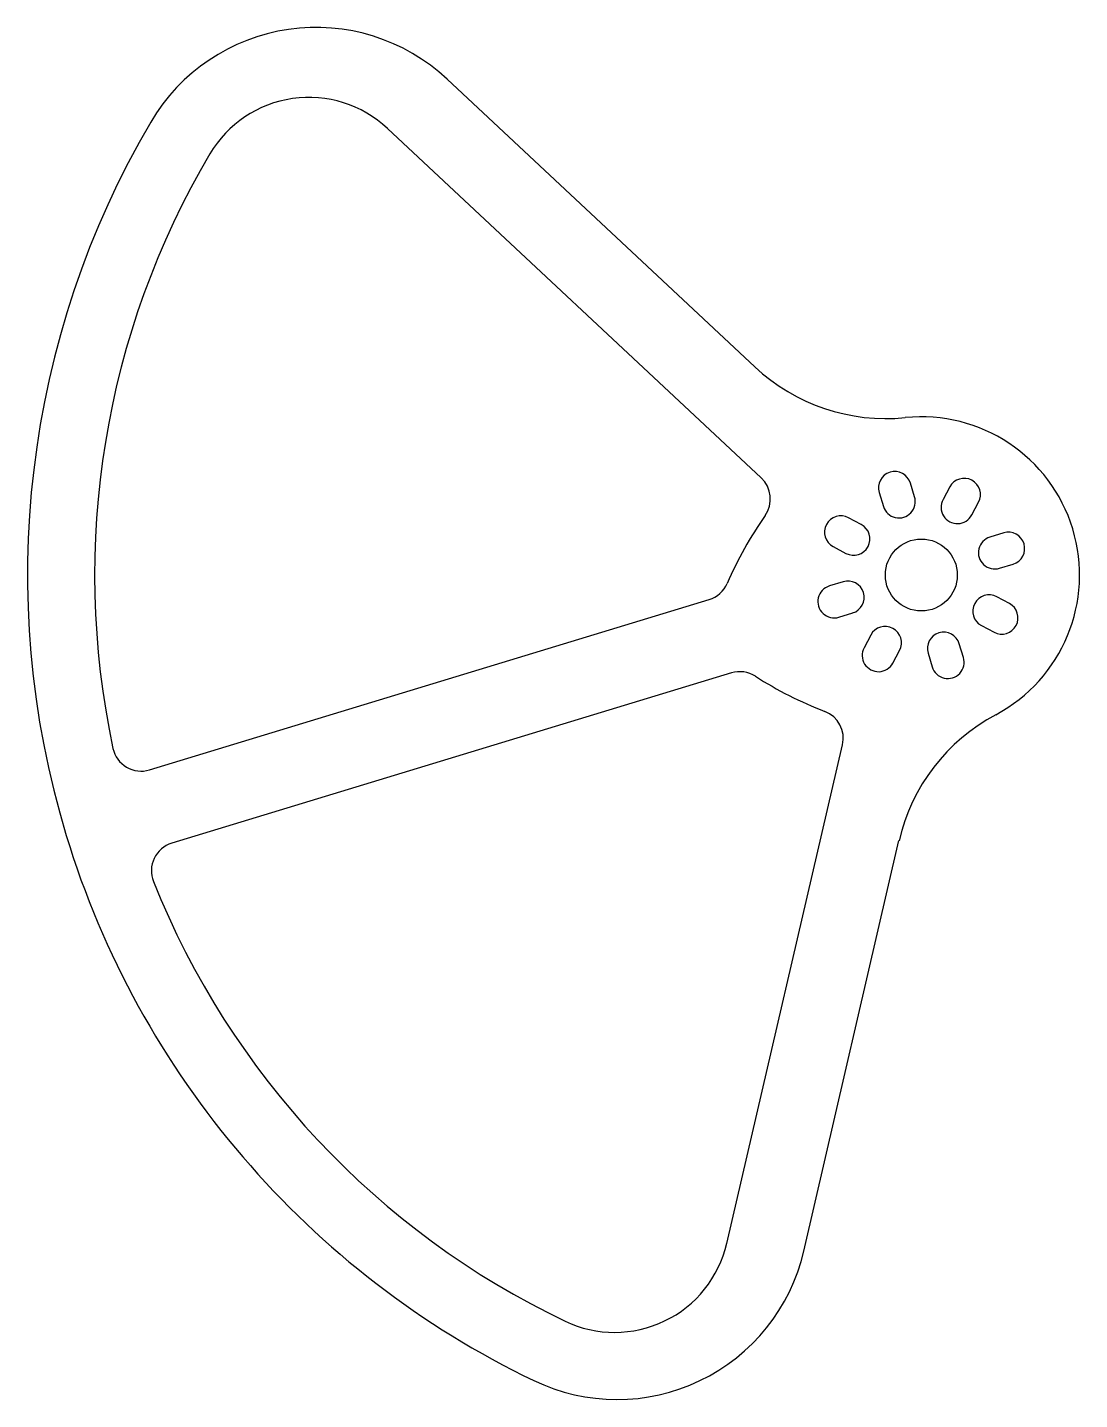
# Model space of a CAD drawing. Header units: millimetres. Extents: x -218 to -108, y -154 to -11.
import ezdxf

# ---------------------------------------------------------------- set-up
doc = ezdxf.new("R2010")
doc.units = ezdxf.units.MM

msp = doc.modelspace()

# ---------------------------------------------------------------- linework, layer by layer
at = {"color": 7, "linetype": 'Continuous', "lineweight": 25}
for p, q in [((-142.35, -46.73), (-174.44, -16.73)), ((-141.68, -58.31), (-180.66, -21.88)), ((-129.39, -59.84), (-128.95, -61.27)), ((-125.7, -60.28), (-126.13, -58.85)), ((-122.02, -59.25), (-122.73, -60.57)), ((-119.73, -62.17), (-119.02, -60.85)), ((-131.25, -63.17), (-132.58, -62.46)), ((-116.4, -64.04), (-117.84, -64.48)), ((-134.18, -65.46), (-132.85, -66.17)), ((-116.85, -67.73), (-115.41, -67.29)), ((-133.14, -69.14), (-134.58, -69.57)), ((-205.47, -88.75), (-147.12, -70.99)), ((-115.81, -71.4), (-117.13, -70.7)), ((-133.59, -72.82), (-132.15, -72.39)), ((-118.73, -73.7), (-117.41, -74.4)), ((-130.26, -74.69), (-130.96, -76.01)), ((-120.6, -77.02), (-121.04, -75.59)), ((-127.96, -77.61), (-127.26, -76.29)), ((-124.29, -76.58), (-123.85, -78.02)), ((-144.79, -78.64), (-203.14, -96.4)), ((-145.27, -138.11), (-133.21, -86.13)), ((-137.25, -138.92), (-127.32, -96.12))]:
    msp.add_line(p, q, dxfattribs=at)
msp.add_circle((-124.99, -68.43), 3.75, dxfattribs=at)
for centre, radius, start, end in [((-188.1, -31.34), 20, 46.9313, 149.5569), ((-188.85, -30.64), 12, 46.9313, 149.384), ((-124.99, -68.43), 93.2, 149.5569, 244.3057), ((-124.99, -68.43), 86.2, 149.384, 192.1051), ((-128.69, -32.12), 20, 226.9313, 275.8192), ((-124.99, -68.43), 16.5, 298.0434, 95.8192), ((-143.73, -60.5), 3, 324.9429, 46.9313), ((-127.76, -59.34), 1.7, 16.9313, 196.9313), ((-120.52, -60.05), 1.7, 331.9313, 151.9313), ((-127.32, -60.78), 1.7, 196.9313, 16.9313), ((-121.23, -61.37), 1.7, 151.9313, 331.9313), ((-108.53, -85.2), 40, 144.9429, 156.5887), ((-133.38, -63.96), 1.7, 61.9313, 241.9313), ((-132.05, -64.67), 1.7, 241.9313, 61.9313), ((-115.91, -65.67), 1.7, 286.9313, 106.9313), ((-117.34, -66.1), 1.7, 106.9313, 286.9313), ((-147.99, -68.12), 3, 286.9313, 336.5887), ((-134.08, -71.2), 1.7, 106.9313, 286.9313), ((-132.65, -70.76), 1.7, 286.9313, 106.9313), ((-117.93, -72.2), 1.7, 61.9313, 241.9313), ((-116.61, -72.9), 1.7, 241.9313, 61.9313), ((-128.76, -75.49), 1.7, 331.9313, 151.9313), ((-122.66, -76.09), 1.7, 16.9313, 196.9313), ((-129.46, -76.81), 1.7, 151.9313, 331.9313), ((-122.23, -77.52), 1.7, 196.9313, 16.9313), ((-143.91, -81.51), 3, 57.274, 106.9313), ((-120.67, -45.33), 40, 237.274, 248.9197), ((-136.13, -85.46), 3, 346.9313, 68.9197), ((-107.83, -100.65), 20, 118.0434, 166.9313), ((-206.34, -85.88), 3, 192.1051, 286.9313), ((-202.27, -99.27), 3, 106.9313, 201.7576), ((-124.99, -68.43), 86.2, 201.7576, 244.4786), ((-156.96, -135.39), 12, 244.4786, 346.9313), ((-156.73, -134.39), 20, 244.3057, 346.9313)]:
    msp.add_arc(centre, radius, start, end, dxfattribs=at)

doc.saveas('drawing.dxf')
